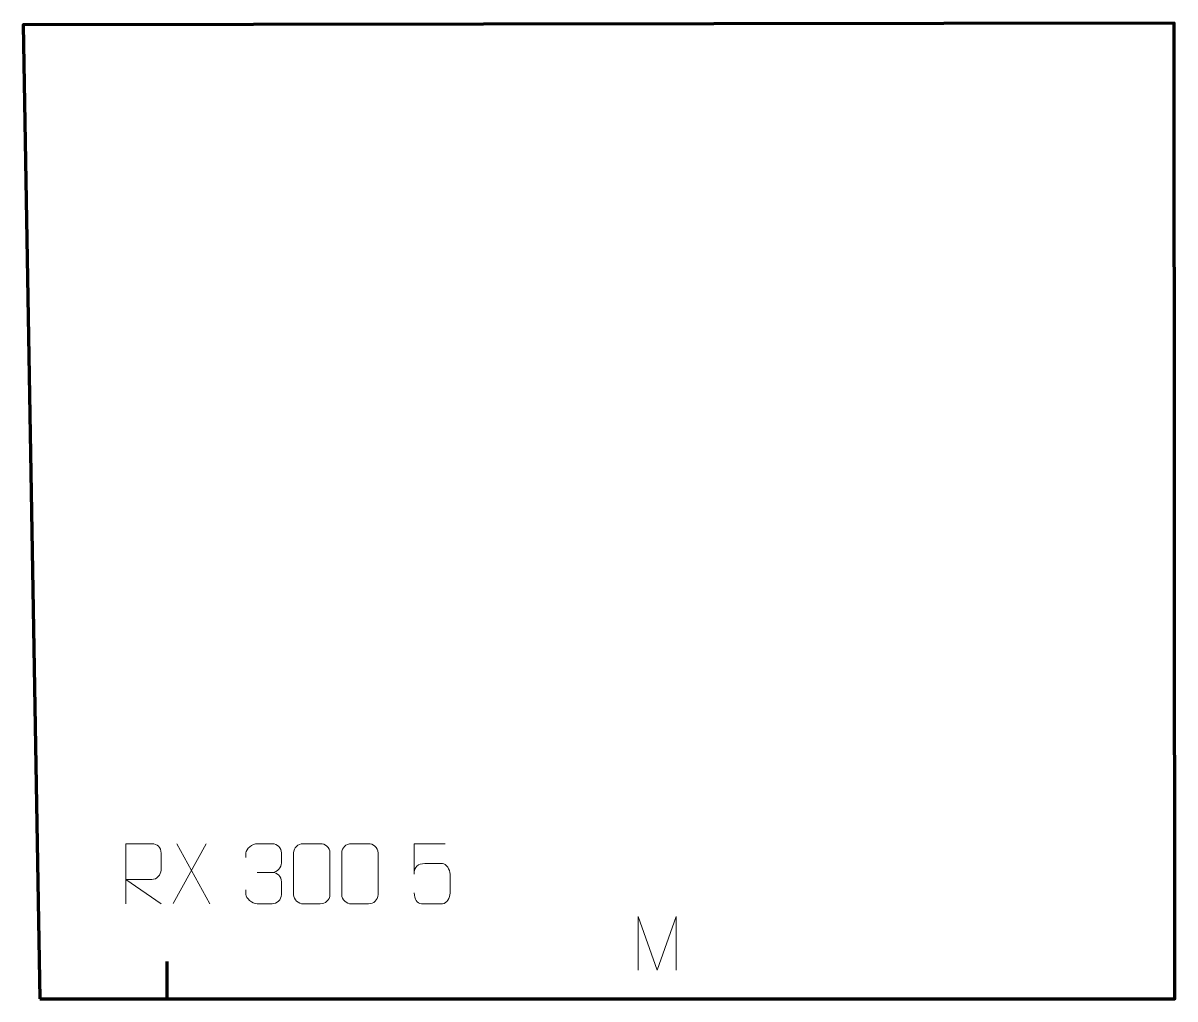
# Model space of a CAD drawing. Header units: millimetres. Extents: x -244 to 236, y -52 to 354.
import ezdxf

# ---------------------------------------------------------------- set-up
doc = ezdxf.new("R2010")
doc.units = ezdxf.units.MM
doc.header["$MEASUREMENT"] = 0
doc.layers.add('layer 2', color=7, linetype='Continuous')
doc.layers.add('layer 3', color=7, linetype='Continuous')

msp = doc.modelspace()

# ---------------------------------------------------------------- linework, layer by layer
at = {"layer": 'layer 2', "color": 142, "lineweight": 9}
for points, knots in [([(-201.2466, -12.5889), (-201.2466, -12.5889), (-201.2466, 12.4363), (-201.2466, 12.4363), (-201.2466, 12.4363), (-197.6415, 12.4363), (-194.0356, 12.4363), (-190.4301, 12.4363), (-190.4301, 12.4363), (-188.0981, 12.3985), (-186.5364, 10.9043), (-186.5404, 8.531), (-186.5404, 8.531), (-186.5409, 6.4897), (-186.5409, 3.4215), (-186.5404, 1.3796), (-186.5404, 1.3796), (-186.547, -0.5012), (-188.3645, -2.4486), (-190.3798, -2.4678), (-190.3798, -2.4678), (-190.3798, -2.4678), (-201.2466, -2.4678), (-201.2466, -2.4678), (-201.2466, -2.4678), (-201.2466, -2.4678), (-186.5498, -12.5889), (-186.5498, -12.5889)], [0, 0, 0, 0, 0.125, 0.125, 0.125, 0.125, 0.25, 0.25, 0.25, 0.25, 0.375, 0.375, 0.375, 0.375, 0.5, 0.5, 0.5, 0.5, 0.625, 0.625, 0.625, 0.625, 0.75, 0.75, 0.75, 0.75, 1, 1, 1, 1]), ([(-151.1355, 6.7356), (-151.1355, 6.7356), (-151.1355, 8.5983), (-151.1355, 8.5983), (-151.1355, 8.5983), (-151.1499, 10.3451), (-148.4777, 12.4693), (-146.4127, 12.4465), (-146.4127, 12.4465), (-144.3427, 12.4465), (-142.2727, 12.4465), (-140.2031, 12.4465), (-140.2031, 12.4465), (-138.0023, 12.4554), (-136.3994, 10.6033), (-136.3549, 8.6857), (-136.3549, 8.6857), (-136.3553, 7.2465), (-136.3553, 5.8073), (-136.3549, 4.3676), (-136.3549, 4.3676), (-136.4037, 2.7094), (-138.0108, 0.4729), (-140.2155, 0.483), (-140.2155, 0.483), (-138.0054, 0.4718), (-136.3928, -1.3367), (-136.3387, -3.402), (-136.3387, -3.402), (-136.339, -5.1919), (-136.339, -6.9817), (-136.3387, -8.772), (-136.3387, -8.772), (-136.3286, -10.8393), (-138.3893, -12.6075), (-140.2155, -12.5993), (-140.2155, -12.5993), (-142.2867, -12.5989), (-144.3578, -12.5989), (-146.4294, -12.5993), (-146.4294, -12.5993), (-148.6043, -12.5877), (-151.1425, -10.1806), (-151.1611, -8.7147), (-151.1611, -8.7147), (-151.1611, -8.7147), (-151.1611, -6.8006), (-151.1611, -6.8006)], [0, 0, 0, 0, 0.07692308, 0.07692308, 0.07692308, 0.07692308, 0.15384615, 0.15384615, 0.15384615, 0.15384615, 0.23076923, 0.23076923, 0.23076923, 0.23076923, 0.30769231, 0.30769231, 0.30769231, 0.30769231, 0.38461538, 0.38461538, 0.38461538, 0.38461538, 0.46153846, 0.46153846, 0.46153846, 0.46153846, 0.53846154, 0.53846154, 0.53846154, 0.53846154, 0.61538462, 0.61538462, 0.61538462, 0.61538462, 0.69230769, 0.69230769, 0.69230769, 0.69230769, 0.76923077, 0.76923077, 0.76923077, 0.76923077, 0.84615385, 0.84615385, 0.84615385, 0.84615385, 1, 1, 1, 1]), ([(-127.2834, 12.4589), (-124.9105, 12.4589), (-122.5371, 12.4589), (-120.1638, 12.4589), (-120.1638, 12.4589), (-118.1777, 12.4946), (-116.1458, 10.996), (-116.1186, 8.5469), (-116.1186, 8.5469), (-116.119, 2.773), (-116.119, -3.0014), (-116.1186, -8.7761), (-116.1186, -8.7761), (-116.2612, -11.1104), (-117.9725, -12.597), (-120.1638, -12.6078), (-120.1638, -12.6078), (-122.5431, -12.6075), (-124.9223, -12.6075), (-127.3011, -12.6078), (-127.3011, -12.6078), (-129.2652, -12.7137), (-131.2774, -10.8204), (-131.266, -8.7936), (-131.266, -8.7936), (-131.2656, -2.9963), (-131.2656, 2.8005), (-131.266, 8.5969), (-131.266, 8.5969), (-131.2616, 10.7451), (-129.4795, 12.4725), (-127.2834, 12.4589)], [0, 0, 0, 0, 0.11111111, 0.11111111, 0.11111111, 0.11111111, 0.22222222, 0.22222222, 0.22222222, 0.22222222, 0.33333333, 0.33333333, 0.33333333, 0.33333333, 0.44444444, 0.44444444, 0.44444444, 0.44444444, 0.55555556, 0.55555556, 0.55555556, 0.55555556, 0.66666667, 0.66666667, 0.66666667, 0.66666667, 0.77777778, 0.77777778, 0.77777778, 0.77777778, 1, 1, 1, 1]), ([(-107.2259, 12.4589), (-104.853, 12.4589), (-102.4797, 12.4589), (-100.1064, 12.4589), (-100.1064, 12.4589), (-98.1202, 12.4946), (-96.0884, 10.996), (-96.0612, 8.5469), (-96.0612, 8.5469), (-96.0616, 2.773), (-96.0616, -3.0014), (-96.0612, -8.7761), (-96.0612, -8.7761), (-96.2038, -11.1104), (-97.915, -12.597), (-100.1064, -12.6078), (-100.1064, -12.6078), (-102.4856, -12.6075), (-104.8648, -12.6075), (-107.2437, -12.6078), (-107.2437, -12.6078), (-109.2078, -12.7137), (-111.2199, -10.8204), (-111.2085, -8.7936), (-111.2085, -8.7936), (-111.2081, -2.9963), (-111.2081, 2.8005), (-111.2085, 8.5969), (-111.2085, 8.5969), (-111.2042, 10.7451), (-109.422, 12.4725), (-107.2259, 12.4589)], [0, 0, 0, 0, 0.11111111, 0.11111111, 0.11111111, 0.11111111, 0.22222222, 0.22222222, 0.22222222, 0.22222222, 0.33333333, 0.33333333, 0.33333333, 0.33333333, 0.44444444, 0.44444444, 0.44444444, 0.44444444, 0.55555556, 0.55555556, 0.55555556, 0.55555556, 0.66666667, 0.66666667, 0.66666667, 0.66666667, 0.77777778, 0.77777778, 0.77777778, 0.77777778, 1, 1, 1, 1]), ([(-68.1392, 12.4143), (-68.1392, 12.4143), (-81.0278, 12.4143), (-81.0278, 12.4143), (-81.0278, 12.4143), (-81.0275, 8.1715), (-81.0275, 3.9284), (-81.0278, -0.3149), (-81.0278, -0.3149), (-81.028, 3.0047), (-79.3924, 4.0796), (-76.5722, 4.1403), (-76.5722, 4.1403), (-74.1257, 4.1406), (-71.6792, 4.1406), (-69.2329, 4.1403), (-69.2329, 4.1403), (-67.5784, 4.1471), (-66.0992, 1.7598), (-66.0707, -0.3149), (-66.0707, -0.3149), (-66.071, -2.9097), (-66.071, -5.5047), (-66.0707, -8.0998), (-66.0707, -8.0998), (-66.0244, -10.0648), (-67.528, -12.5081), (-69.1587, -12.5668), (-69.1587, -12.5668), (-71.1208, -12.5665), (-76.0298, -12.5665), (-77.9925, -12.5668), (-77.9925, -12.5668), (-79.8432, -12.5756), (-80.9535, -10.6052), (-80.9744, -8.0467)], [0, 0, 0, 0, 0.1, 0.1, 0.1, 0.1, 0.2, 0.2, 0.2, 0.2, 0.3, 0.3, 0.3, 0.3, 0.4, 0.4, 0.4, 0.4, 0.5, 0.5, 0.5, 0.5, 0.6, 0.6, 0.6, 0.6, 0.7, 0.7, 0.7, 0.7, 0.8, 0.8, 0.8, 0.8, 1, 1, 1, 1]), ([(28.2676, -40.3175), (28.2676, -40.3175), (28.2676, -17.899), (28.2676, -17.899), (28.2676, -17.899), (28.2676, -17.899), (20.2506, -40.3175), (20.2506, -40.3175), (20.2506, -40.3175), (20.2506, -40.3175), (12.382, -17.8996), (12.382, -17.8996), (12.382, -17.8996), (12.382, -17.8996), (12.382, -40.3175), (12.382, -40.3175)], [0, 0, 0, 0, 0.2, 0.2, 0.2, 0.2, 0.4, 0.4, 0.4, 0.4, 0.6, 0.6, 0.6, 0.6, 1, 1, 1, 1])]:
    msp.add_open_spline(points, degree=3, knots=knots, dxfattribs=at)
for points in [[(-167.6753, 12.4364), (-167.6753, 12.4364), (-181.4554, -12.531), (-181.4554, -12.531)], [(-179.9966, 12.4364), (-179.9966, 12.4364), (-166.2165, -12.5889), (-166.2165, -12.5889)], [(-146.4124, 0.4725), (-146.4124, 0.4725), (-140.1981, 0.4725), (-140.1981, 0.4725)]]:
    msp.add_open_spline(points, degree=3, dxfattribs=at)
at = {"layer": 'layer 2', "color": 142, "lineweight": 158}
msp.add_open_spline([(-183.9919, -52.2136), (-183.9919, -52.2136), (-184.0362, -36.6504), (-184.0362, -36.6504)], degree=3, dxfattribs=at)
at = {"layer": 'layer 3', "color": 242, "lineweight": 158}
msp.add_open_spline([(-237.0801, -52.2578), (-237.0801, -52.2578), (-244.0922, 353.7883), (-244.0922, 353.7883), (-244.0922, 353.7883), (-244.0922, 353.7883), (235.9139, 354.4956), (235.9139, 354.4956), (235.9139, 354.4956), (235.9139, 354.4956), (236.1878, -52.2572), (236.1878, -52.2572), (236.1878, -52.2572), (236.1878, -52.2572), (-237.0801, -52.2578), (-237.0801, -52.2578)], degree=3, knots=[0, 0, 0, 0, 0.2, 0.2, 0.2, 0.2, 0.4, 0.4, 0.4, 0.4, 0.6, 0.6, 0.6, 0.6, 1, 1, 1, 1], dxfattribs=at)

doc.saveas('drawing.dxf')
